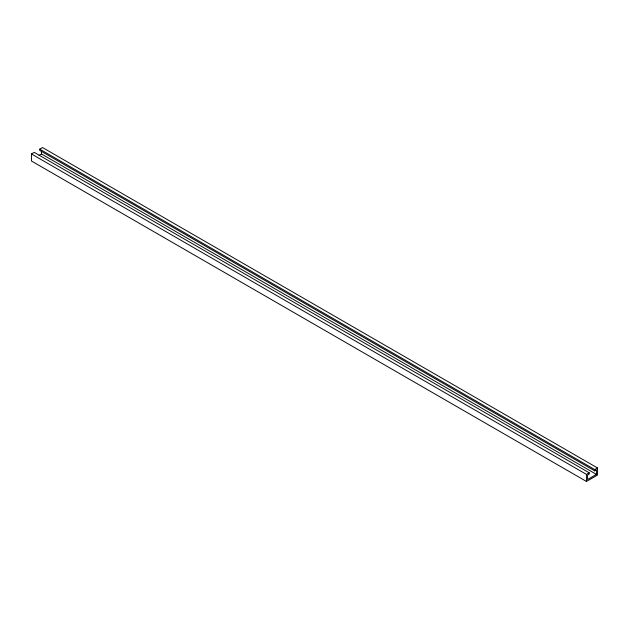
<?xml version="1.0" encoding="UTF-8"?>
<svg xmlns="http://www.w3.org/2000/svg" width="629" height="629" viewBox="0 0 629 629"><rect width="100%" height="100%" fill="white"/><g stroke="black" fill="none" stroke-linecap="round" stroke-linejoin="round"><path stroke-width="0.94" d="M31.45 153.963L34.225 152.367L589.224 472.788L589.224 474.069L587.557 475.037L587.557 479.518L596.441 474.392L596.441 469.91L594.775 470.869L39.776 150.441L39.776 149.159L42.552 147.556L597.55 467.984L597.55 475.037L586.448 481.444L31.45 161.016L31.45 153.963L586.448 474.392L589.224 472.788M39.022 155.363L41.443 153.963L596.441 474.392M39.776 149.159L594.775 469.588L597.55 467.984M594.775 469.588L594.775 470.869M586.448 474.392L586.448 481.444M41.443 150.378L41.443 153.963"/></g></svg>
